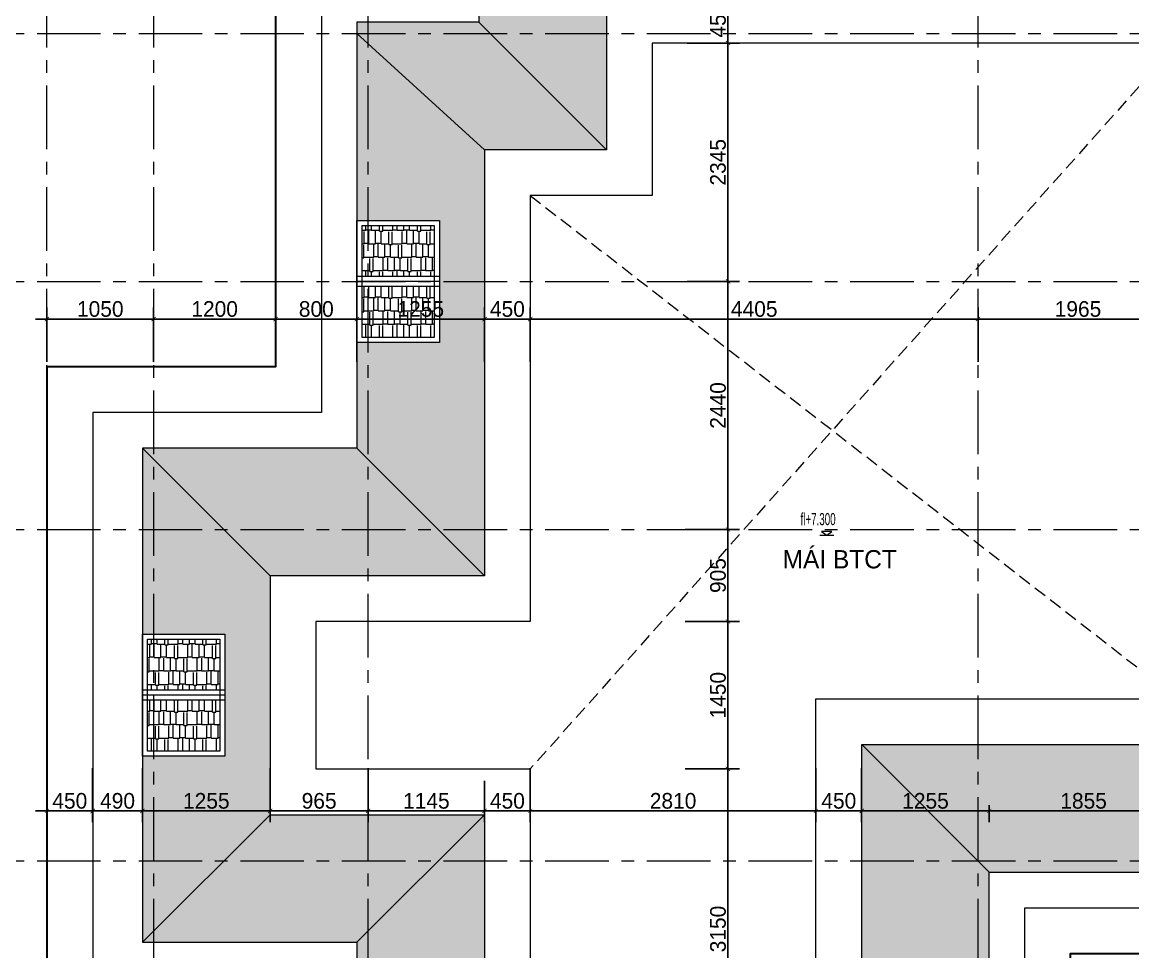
# Model space of a CAD drawing. Header units: millimetres. Extents: x 1832547 to 2001569, y -558009 to -417808.
# Drawn here: x 1951051 to 1961976, y -500004 to -490860 of the extents above; entities that cross this region are included whole.
import ezdxf

# ---------------------------------------------------------------- set-up
doc = ezdxf.new("R2010")
doc.units = ezdxf.units.MM
doc.header["$MEASUREMENT"] = 0
doc.linetypes.add('CENTER', pattern=[2, 1.25, -0.25, 0.25, -0.25])
doc.linetypes.add('HIDDEN', pattern=[9.525, 6.35, -3.175])
doc.layers.get('0').update_dxf_attribs({"linetype": 'CONTINUOUS'})
doc.layers.get('DEFPOINTS').update_dxf_attribs({"linetype": 'CONTINUOUS'})
for name, color, linetype, lineweight in [('CA. TUONG', 30, 'CONTINUOUS', 30), ('CA.dim 08', 8, 'CONTINUOUS', 13), ('CA.khuat 75', 75, 'HIDDEN', 9), ('CA.TEXT', 7, 'CONTINUOUS', 15), ('CA.thay 145', 145, 'CONTINUOUS', 18), ('CA.tim 67', 67, 'CENTER', 9), ('CA.vat lieu 08', 8, 'CONTINUOUS', 5), ('CA.vat lieu 179', 179, 'CONTINUOUS', 5)]:
    doc.layers.add(name, color=color, linetype=linetype, lineweight=lineweight)
doc.styles.add('chu ghi chu', font='nghia5.shx', dxfattribs={"height": 200})
doc.styles.get("Standard").update_dxf_attribs({"font": 'roman.shx'})
doc.styles.add('ZENI2', font='Vhavanb.ttf')
doc.dimstyles.new('CA 70', dxfattribs={"dimscale": 0.7, "dimtxt": 220, "dimasz": 60, "dimexe": 160, "dimexo": 0, "dimgap": 30, "dimtad": 1, "dimdec": 0, "dimrnd": 5, "dimzin": 0, "dimdsep": 46, "dimtxsty": 'Standard', "dimblk": 'ARCHTICK', "dimcen": 0.09, "dimdle": 160, "dimclrd": 256, "dimclre": 256, "dimclrt": 255, "dimadec": 0, "dimazin": 0, "dimtfac": 1, "dimtdec": 0, "dimtix": 1, "dimtmove": 2, "dimatfit": 3, "dimldrblk": 'DOT', "dimfxl": 600, "dimfxlon": 1, "dimtolj": 1, "dimtzin": 0, "dimarcsym": 0})
pattern_1 = [(0, (1387.75, 318.98), (280.5, 132), [66, -55, 77, -33, 99, -44]), (0, (1453.75, 324.48), (280.5, 132), [55, -209, 44, -66]), (0, (1585.75, 310.73), (280.5, 132), [33, -341]), (90, (1387.75, 318.98), (-93.5, 132), [126.5, -401.5]), (90, (1453.75, 318.98), (-93.5, 132), [123.75, -404.25]), (90, (1508.75, 318.98), (-93.5, 132), [115.5, -412.5]), (90, (1585.75, 310.73), (-93.5, 132), [126.5, -401.5]), (90, (1618.75, 310.73), (-93.5, 132), [126.5, -401.5]), (90, (1717.75, 318.98), (-93.5, 132), [121, -407])]

# ---------------------------------------------------------------- blocks, each defined once
blk = doc.blocks.new('A$C6dc074dd')
at = {"layer": 'CA.TEXT'}
for points in [[(117, 37), (15, 37), (68, 0), (117, 37)], [(0, 0), (137, 0)]]:
    blk.add_lwpolyline(points, dxfattribs=at)
blk = doc.blocks.new('t5hy6')
at = {"layer": 'CA.vat lieu 179'}
h = blk.add_hatch(dxfattribs=at)
h.set_pattern_fill('AR-RSHKE', color=256, scale=11)
h.set_pattern_definition(pattern_1)
h.paths.add_polyline_path([(1959233.9, -465119.8), (1955599.2, -465119.8), (1956799.2, -466374.8), (1962869.3, -466374.8), (1964124.3, -465119.8), (1964124.3, -465119.8), (1960434.5, -465119.8), (1960434.5, -465930), (1959233.9, -465930)], flags=17)
h.paths.add_polyline_path([(1956799.2, -466374.8), (1955599.2, -465119.8), (1955544.2, -465119.8), (1955544.2, -466619.8), (1956799.2, -467874.8)], flags=17)
h.paths.add_polyline_path([(1955544.2, -466619.8), (1954344.2, -466619.8), (1954344.2, -466729.8), (1955599.2, -467874.8), (1956799.2, -467874.8)], flags=16)
h.paths.add_polyline_path([(1955599.2, -467874.8), (1954344.2, -466729.8), (1954344.2, -468569.5), (1955154.5, -468569.5), (1955154.5, -469770.1), (1954344.2, -469770.1), (1954344.2, -470809.8), (1955599.2, -472064.8)], flags=17)
h.paths.add_polyline_path([(1954344.2, -470809.8), (1952234.2, -470809.8), (1953489.2, -472064.8), (1955599.2, -472064.8)])
h.paths.add_polyline_path([(1953489.2, -472064.8), (1952234.2, -470809.8), (1952234.2, -470809.8), (1952234.2, -472639.5), (1953044.5, -472639.5), (1953044.5, -473840.1), (1952234.2, -473840.1), (1952234.2, -475669.8), (1953489.2, -474414.8)])
h.paths.add_polyline_path([(1955599.2, -474414.8), (1953489.2, -474414.8), (1952234.2, -475669.8), (1954344.2, -475669.8)])
h.paths.add_polyline_path([(1955599.2, -474414.8), (1954344.2, -475669.8), (1954344.2, -478819.8), (1954454.2, -478819.8), (1955599.2, -477564.8)])
h.paths.add_polyline_path([(1959309.3, -477564.8), (1955599.2, -477564.8), (1954454.2, -478819.8), (1956853.9, -478819.8), (1956853.9, -478009.5), (1958054.5, -478009.5), (1958054.5, -478819.8), (1960564.3, -478819.8)])
h.paths.add_polyline_path([(1960564.3, -474979.8), (1959309.3, -473724.8), (1959309.3, -477564.8), (1960564.3, -478819.8)])
h.paths.add_polyline_path([(1962869.3, -473724.8), (1959309.3, -473724.8), (1960564.3, -474979.8), (1964124.3, -474979.8)])
h.paths.add_polyline_path([(1964124.3, -471729.8), (1962869.3, -470492.6), (1962869.3, -473724.8), (1964124.3, -474979.8)])
h.paths.add_polyline_path([(1963569.3, -470482.6), (1962869.3, -470492.6), (1964124.3, -471729.8), (1964824.3, -471719.8)], flags=17)
h.paths.add_polyline_path([(1964824.3, -466619.8), (1964124.3, -466619.8), (1964124.3, -465119.8), (1955544.2, -465119.8), (1955544.2, -466619.8), (1954344.2, -466619.8), (1954344.2, -468569.5), (1955154.5, -468569.5), (1955154.5, -469770.1), (1954344.2, -469770.1), (1954344.2, -470809.8), (1955599.2, -472064.8), (1955599.2, -467874.8), (1956799.2, -467874.8), (1956799.2, -466374.8), (1962869.3, -466374.8), (1962869.3, -467874.8), (1963569.3, -467874.8), (1963569.3, -470482.6), (1964824.3, -471719.8)])
h.paths.add_polyline_path([(1960434.5, -465930), (1959233.9, -465930), (1959233.9, -465119.8), (1960434.5, -465119.8)], flags=16)
h = blk.add_hatch(dxfattribs=at)
h.set_pattern_fill('AR-RSHKE', color=256, scale=11)
h.set_pattern_definition(pattern_1)
h.paths.add_polyline_path([(1964124.3, -465119.8), (1964124.3, -465119.8), (1960434.5, -465119.8), (1960434.5, -465930), (1959233.9, -465930), (1959233.9, -465119.8), (1955599.2, -465119.8), (1956799.2, -466374.8), (1962869.3, -466374.8)])
h.paths.add_polyline_path([(1956799.2, -466374.8), (1955599.2, -465119.8), (1955544.2, -465119.8), (1955544.2, -466619.8), (1956799.2, -467874.8)])
h.paths.add_polyline_path([(1955544.2, -466619.8), (1954344.2, -466619.8), (1954344.2, -466729.8), (1955599.2, -467874.8), (1956799.2, -467874.8)])
h.paths.add_polyline_path([(1955599.2, -467874.8), (1954344.2, -466729.8), (1954344.2, -468569.5), (1955154.5, -468569.5), (1955154.5, -469770.1), (1954344.2, -469770.1), (1954344.2, -470809.8), (1955599.2, -472064.8)])
h = blk.add_hatch(dxfattribs=at)
h.set_pattern_fill('AR-RSHKE', color=256, scale=11)
h.set_pattern_definition([(0, (-1746.96, 1432.52), (280.5, 132), [66, -55, 77, -33, 99, -44]), (0, (-1680.96, 1438.02), (280.5, 132), [55, -209, 44, -66]), (0, (-1548.96, 1424.27), (280.5, 132), [33, -341]), (90, (-1746.96, 1432.52), (-93.5, 132), [126.5, -401.5]), (90, (-1680.96, 1432.52), (-93.5, 132), [123.75, -404.25]), (90, (-1625.96, 1432.52), (-93.5, 132), [115.5, -412.5]), (90, (-1548.96, 1424.27), (-93.5, 132), [126.5, -401.5]), (90, (-1515.96, 1424.27), (-93.5, 132), [126.5, -401.5]), (90, (-1416.96, 1432.52), (-93.5, 132), [121, -407])])
h.paths.add_polyline_path([(1955104.5, -468619.5), (1954394.2, -468619.5), (1954394.2, -469119.8), (1955104.5, -469119.8)])
h.paths.add_polyline_path([(1955104.5, -469219.8), (1954394.2, -469219.8), (1954394.2, -469720.1), (1955104.5, -469720.1)])
h = blk.add_hatch(dxfattribs=at)
h.set_pattern_fill('AR-RSHKE', color=256, scale=11)
h.set_pattern_definition([(0, (-3856.96, -2637.48), (280.5, 132), [66, -55, 77, -33, 99, -44]), (0, (-3790.96, -2631.98), (280.5, 132), [55, -209, 44, -66]), (0, (-3658.96, -2645.73), (280.5, 132), [33, -341]), (90, (-3856.96, -2637.48), (-93.5, 132), [126.5, -401.5]), (90, (-3790.96, -2637.48), (-93.5, 132), [123.75, -404.25]), (90, (-3735.96, -2637.48), (-93.5, 132), [115.5, -412.5]), (90, (-3658.96, -2645.73), (-93.5, 132), [126.5, -401.5]), (90, (-3625.96, -2645.73), (-93.5, 132), [126.5, -401.5]), (90, (-3526.96, -2637.48), (-93.5, 132), [121, -407])])
h.paths.add_polyline_path([(1952994.5, -472689.5), (1952284.2, -472689.5), (1952284.2, -473189.8), (1952994.5, -473189.8)])
h.paths.add_polyline_path([(1952994.5, -473289.8), (1952284.2, -473289.8), (1952284.2, -473790.1), (1952994.5, -473790.1)])
at = {"layer": 'CA. TUONG'}
blk.add_lwpolyline([(1953544.2, -465819.8), (1953544.2, -470009.8), (1951294.2, -470009.8), (1951294.2, -476469.8), (1953544.2, -476469.8), (1953544.2, -479619.8), (1961364.3, -479619.8), (1961364.3, -475779.8), (1964924.3, -475779.8), (1964924.3, -472518.4), (1965624.3, -472508.4), (1965624.3, -465819.8), (1964924.3, -465819.8), (1964924.3, -464319.8), (1954744.2, -464319.8), (1954744.2, -465819.8)], close=True, dxfattribs=at)
at = {"layer": 'CA.dim 08'}
for points in [[(1955544.2, -466619.8), (1956799.2, -467874.8)], [(1954344.2, -466729.8), (1955599.2, -467874.8)], [(1952234.2, -470809.8), (1953489.2, -472064.8)], [(1954344.2, -470809.8), (1955599.2, -472064.8)], [(1959309.3, -473724.8), (1960564.3, -474979.8)], [(1953489.2, -474414.8), (1952234.2, -475669.8)], [(1955599.2, -474414.8), (1954344.2, -475669.8)]]:
    blk.add_lwpolyline(points, dxfattribs=at)
at = {"layer": 'CA.khuat 75', "ltscale": 20}
for points in [[(1962419.3, -466824.8), (1956049.2, -473964.8)], [(1956049.2, -468324.8), (1962419.3, -473274.8)]]:
    blk.add_lwpolyline(points, dxfattribs=at)
at = {"layer": 'CA.thay 145'}
for p, q in [((1955154.5, -469169.8), (1954344.2, -469169.8)), ((1953044.5, -473239.8), (1952234.2, -473239.8))]:
    blk.add_line(p, q, dxfattribs=at)
for points in [[(1954344.2, -466619.8), (1954344.2, -470809.8), (1952234.2, -470809.8), (1952234.2, -475669.8), (1954344.2, -475669.8), (1954344.2, -478819.8), (1960564.3, -478819.8), (1960564.3, -474979.8), (1964124.3, -474979.8), (1964124.3, -471729.8), (1964824.3, -471719.8), (1964824.3, -466619.8), (1964124.3, -466619.8), (1964124.3, -465119.8), (1955544.2, -465119.8), (1955544.2, -466619.8)], [(1955599.2, -467874.8), (1955599.2, -472064.8), (1953489.2, -472064.8), (1953489.2, -474414.8), (1955599.2, -474414.8), (1955599.2, -477564.8), (1959309.3, -477564.8), (1959309.3, -473724.8), (1962869.3, -473724.8), (1962869.3, -470492.6), (1963569.3, -470482.6), (1963569.3, -467874.8), (1962869.3, -467874.8), (1962869.3, -466374.8), (1956799.2, -466374.8), (1956799.2, -467874.8)], [(1954344.2, -468569.5), (1955154.5, -468569.5), (1955154.5, -469770.1), (1954344.2, -469770.1)], [(1952234.2, -472639.5), (1953044.5, -472639.5), (1953044.5, -473840.1), (1952234.2, -473840.1)]]:
    blk.add_lwpolyline(points, close=True, dxfattribs=at)
at = {"layer": 'CA.tim 67', "ltscale": 500}
for p, q in [((1951294.2, -483867.1), (1951294.2, -461351.6)), ((1952344.2, -483867.1), (1952344.2, -461351.6)), ((1954454.2, -483867.1), (1954454.2, -461351.6)), ((1960454.3, -483867.1), (1960454.3, -461351.6)), ((1945196.8, -466729.8), (1973537.2, -466729.8)), ((1945196.8, -469169.8), (1973537.2, -469169.8)), ((1945196.8, -471609.8), (1973537.2, -471609.8)), ((1945196.8, -474869.8), (1973537.2, -474869.8))]:
    blk.add_line(p, q, dxfattribs=at)
at = {"layer": 'CA.vat lieu 08', "ltscale": 1000}
for p, q in [((1955154.5, -469119.8), (1954344.2, -469119.8)), ((1955154.5, -469219.8), (1954344.2, -469219.8)), ((1953044.5, -473189.8), (1952234.2, -473189.8)), ((1953044.5, -473289.8), (1952234.2, -473289.8))]:
    blk.add_line(p, q, dxfattribs=at)
for points in [[(1953994.2, -466269.8), (1953994.2, -470459.8), (1951744.2, -470459.8), (1951744.2, -476019.8), (1953994.2, -476019.8), (1953994.2, -479169.8), (1960914.3, -479169.8), (1960914.3, -475329.8), (1964474.3, -475329.8), (1964474.3, -472074.8), (1965174.3, -472064.8), (1965174.3, -466269.8), (1964474.3, -466269.8), (1964474.3, -464769.8), (1955194.2, -464769.8), (1955194.2, -466269.8)], [(1956049.2, -468324.8), (1956049.2, -472514.8), (1953939.2, -472514.8), (1953939.2, -473964.8), (1956049.2, -473964.8), (1956049.2, -477114.8), (1958859.3, -477114.8), (1958859.3, -473274.8), (1962419.3, -473274.8), (1962419.3, -470049), (1963119.3, -470039), (1963119.3, -468324.8), (1962419.3, -468324.8), (1962419.3, -466824.8), (1957249.2, -466824.8), (1957249.2, -468324.8)], [(1954394.2, -468619.5), (1955104.5, -468619.5), (1955104.5, -469720.1), (1954394.2, -469720.1)], [(1952284.2, -472689.5), (1952994.5, -472689.5), (1952994.5, -473790.1), (1952284.2, -473790.1)]]:
    blk.add_lwpolyline(points, close=True, dxfattribs=at)
at = {"layer": 'CA.TEXT'}
blk.add_blockref('A$C6dc074dd', (1958898.6, -471664.9), dxfattribs=at)
at = {"layer": 'CA.TEXT', "style": 'chu ghi chu', "width": 0.6}
blk.add_text('fl+7.300', height=120, dxfattribs=at).set_placement((1958707.7, -471567.1))
at = {"layer": 'CA.TEXT', "style": 'ZENI2'}
blk.add_text('m¸i btct', height=180, dxfattribs=at).set_placement((1958531.6, -471992.1))
blk = doc.blocks.new('_ArchTick')
at = {"color": 1, "linetype": 'ByBlock', "const_width": 0.15}
blk.add_lwpolyline([(-0.5, -0.5), (0.5, 0.5)], dxfattribs=at)
blk = doc.blocks.new('*D379')
at = {"layer": 'CA.dim 08', "lineweight": -2, "transparency": 16777216}
for p, q in [((1951294, -494200), (1951294, -493668)), ((1952344, -494200), (1952344, -493668)), ((1951182, -493780), (1952456, -493780))]:
    blk.add_line(p, q, dxfattribs=at)
at = {"layer": 'DEFPOINTS', "color": 0, "transparency": 16777216}
for p in [(1952344, -493780), (1952344, -494900), (1951294, -494996)]:
    blk.add_point(p, dxfattribs=at)
at = {"layer": 'CA.dim 08', "lineweight": -2, "transparency": 16777216, "xscale": 42, "yscale": 42, "zscale": 42, "rotation": 180}
blk.add_blockref('_ArchTick', (1951294, -493780), dxfattribs=at)
at = {"layer": 'CA.dim 08', "lineweight": -2, "transparency": 16777216, "xscale": 42, "yscale": 42, "zscale": 42}
blk.add_blockref('_ArchTick', (1952344, -493780), dxfattribs=at)
at = {"layer": 'CA.dim 08', "color": 255, "transparency": 16777216, "insert": (1951819, -493682), "char_height": 154, "attachment_point": 5}
blk.add_mtext('\\A1;1050', dxfattribs=at)
blk = doc.blocks.new('_DOT')
at = {"color": 1, "linetype": 'ByBlock'}
blk.add_line((-0.5, 0), (-1, 0), dxfattribs=at)
at = {"color": 1, "linetype": 'ByBlock', "const_width": 0.5}
blk.add_lwpolyline([(-0.25, 0, 1), (0.25, 0, 1)], format="xyb", close=True, dxfattribs=at)
blk = doc.blocks.new('*D380')
at = {"layer": 'CA.dim 08', "lineweight": -2, "transparency": 16777216}
for p, q in [((1952344, -494200), (1952344, -493668)), ((1953544, -494089), (1953544, -493668)), ((1952232, -493780), (1953656, -493780))]:
    blk.add_line(p, q, dxfattribs=at)
at = {"layer": 'DEFPOINTS', "color": 0, "transparency": 16777216}
for p in [(1953544, -493780), (1953544, -494089), (1952344, -494900)]:
    blk.add_point(p, dxfattribs=at)
at = {"layer": 'CA.dim 08', "lineweight": -2, "transparency": 16777216, "xscale": 42, "yscale": 42, "zscale": 42, "rotation": 180}
blk.add_blockref('_ArchTick', (1952344, -493780), dxfattribs=at)
at = {"layer": 'CA.dim 08', "lineweight": -2, "transparency": 16777216, "xscale": 42, "yscale": 42, "zscale": 42}
blk.add_blockref('_ArchTick', (1953544, -493780), dxfattribs=at)
at = {"layer": 'CA.dim 08', "color": 255, "transparency": 16777216, "insert": (1952944, -493682), "char_height": 154, "attachment_point": 5}
blk.add_mtext('\\A1;1200', dxfattribs=at)
blk = doc.blocks.new('*D381')
at = {"layer": 'CA.dim 08', "lineweight": -2, "transparency": 16777216}
for p, q in [((1953544, -494089), (1953544, -493668)), ((1954344, -494200), (1954344, -493668)), ((1953432, -493780), (1954456, -493780))]:
    blk.add_line(p, q, dxfattribs=at)
at = {"layer": 'DEFPOINTS', "color": 0, "transparency": 16777216}
for p in [(1954344, -493780), (1953544, -494089), (1954344, -494245)]:
    blk.add_point(p, dxfattribs=at)
at = {"layer": 'CA.dim 08', "lineweight": -2, "transparency": 16777216, "xscale": 42, "yscale": 42, "zscale": 42, "rotation": 180}
blk.add_blockref('_ArchTick', (1953544, -493780), dxfattribs=at)
at = {"layer": 'CA.dim 08', "lineweight": -2, "transparency": 16777216, "xscale": 42, "yscale": 42, "zscale": 42}
blk.add_blockref('_ArchTick', (1954344, -493780), dxfattribs=at)
at = {"layer": 'CA.dim 08', "color": 255, "transparency": 16777216, "insert": (1953944, -493682), "char_height": 154, "attachment_point": 5}
blk.add_mtext('\\A1;800', dxfattribs=at)
blk = doc.blocks.new('*D382')
at = {"layer": 'CA.dim 08', "lineweight": -2, "transparency": 16777216}
for p, q in [((1954344, -494200), (1954344, -493668)), ((1955599, -494200), (1955599, -493668)), ((1954232, -493780), (1955711, -493780))]:
    blk.add_line(p, q, dxfattribs=at)
at = {"layer": 'DEFPOINTS', "color": 0, "transparency": 16777216}
for p in [(1955599, -493780), (1954344, -494245), (1955599, -494398)]:
    blk.add_point(p, dxfattribs=at)
at = {"layer": 'CA.dim 08', "lineweight": -2, "transparency": 16777216, "xscale": 42, "yscale": 42, "zscale": 42, "rotation": 180}
blk.add_blockref('_ArchTick', (1954344, -493780), dxfattribs=at)
at = {"layer": 'CA.dim 08', "lineweight": -2, "transparency": 16777216, "xscale": 42, "yscale": 42, "zscale": 42}
blk.add_blockref('_ArchTick', (1955599, -493780), dxfattribs=at)
at = {"layer": 'CA.dim 08', "color": 255, "transparency": 16777216, "insert": (1954972, -493682), "char_height": 154, "attachment_point": 5}
blk.add_mtext('\\A1;1255', dxfattribs=at)
blk = doc.blocks.new('*D383')
at = {"layer": 'CA.dim 08', "lineweight": -2, "transparency": 16777216}
for p, q in [((1955599, -494200), (1955599, -493668)), ((1956049, -494200), (1956049, -493668)), ((1955487, -493780), (1956161, -493780))]:
    blk.add_line(p, q, dxfattribs=at)
at = {"layer": 'DEFPOINTS', "color": 0, "transparency": 16777216}
for p in [(1956049, -493780), (1955599, -494398), (1956049, -494398)]:
    blk.add_point(p, dxfattribs=at)
at = {"layer": 'CA.dim 08', "lineweight": -2, "transparency": 16777216, "xscale": 42, "yscale": 42, "zscale": 42, "rotation": 180}
blk.add_blockref('_ArchTick', (1955599, -493780), dxfattribs=at)
at = {"layer": 'CA.dim 08', "lineweight": -2, "transparency": 16777216, "xscale": 42, "yscale": 42, "zscale": 42}
blk.add_blockref('_ArchTick', (1956049, -493780), dxfattribs=at)
at = {"layer": 'CA.dim 08', "color": 255, "transparency": 16777216, "insert": (1955824, -493682), "char_height": 154, "attachment_point": 5}
blk.add_mtext('\\A1;450', dxfattribs=at)
blk = doc.blocks.new('*D384')
at = {"layer": 'CA.dim 08', "lineweight": -2, "transparency": 16777216}
for p, q in [((1956049, -494200), (1956049, -493668)), ((1960454, -494200), (1960454, -493668)), ((1955937, -493780), (1960566, -493780))]:
    blk.add_line(p, q, dxfattribs=at)
at = {"layer": 'DEFPOINTS', "color": 0, "transparency": 16777216}
for p in [(1960454, -493780), (1956049, -494398), (1960454, -494398)]:
    blk.add_point(p, dxfattribs=at)
at = {"layer": 'CA.dim 08', "lineweight": -2, "transparency": 16777216, "xscale": 42, "yscale": 42, "zscale": 42, "rotation": 180}
blk.add_blockref('_ArchTick', (1956049, -493780), dxfattribs=at)
at = {"layer": 'CA.dim 08', "lineweight": -2, "transparency": 16777216, "xscale": 42, "yscale": 42, "zscale": 42}
blk.add_blockref('_ArchTick', (1960454, -493780), dxfattribs=at)
at = {"layer": 'CA.dim 08', "color": 255, "transparency": 16777216, "insert": (1958252, -493682), "char_height": 154, "attachment_point": 5}
blk.add_mtext('\\A1;4405', dxfattribs=at)
blk = doc.blocks.new('*D385')
at = {"layer": 'CA.dim 08', "lineweight": -2, "transparency": 16777216}
for p, q in [((1960454, -494200), (1960454, -493668)), ((1962419, -494200), (1962419, -493668)), ((1960342, -493780), (1962531, -493780))]:
    blk.add_line(p, q, dxfattribs=at)
at = {"layer": 'DEFPOINTS', "color": 0, "transparency": 16777216}
for p in [(1962419, -493780), (1960454, -494398), (1962419, -494725)]:
    blk.add_point(p, dxfattribs=at)
at = {"layer": 'CA.dim 08', "lineweight": -2, "transparency": 16777216, "xscale": 42, "yscale": 42, "zscale": 42, "rotation": 180}
blk.add_blockref('_ArchTick', (1960454, -493780), dxfattribs=at)
at = {"layer": 'CA.dim 08', "lineweight": -2, "transparency": 16777216, "xscale": 42, "yscale": 42, "zscale": 42}
blk.add_blockref('_ArchTick', (1962419, -493780), dxfattribs=at)
at = {"layer": 'CA.dim 08', "color": 255, "transparency": 16777216, "insert": (1961437, -493682), "char_height": 154, "attachment_point": 5}
blk.add_mtext('\\A1;1965', dxfattribs=at)
blk = doc.blocks.new('*D392')
at = {"layer": 'CA.dim 08', "lineweight": -2, "transparency": 16777216}
for p, q in [((1950320, -489248), (1950320, -490972)), ((1950740, -489360), (1950208, -489360)), ((1950740, -490860), (1950208, -490860))]:
    blk.add_line(p, q, dxfattribs=at)
at = {"layer": 'DEFPOINTS', "color": 0, "transparency": 16777216}
for p in [(1954890, -489360), (1950320, -490860), (1954474, -490860)]:
    blk.add_point(p, dxfattribs=at)
at = {"layer": 'CA.dim 08', "lineweight": -2, "transparency": 16777216, "xscale": 42, "yscale": 42, "zscale": 42}
for p, rotation in [((1950320, -489360), 90), ((1950320, -490860), 270)]:
    blk.add_blockref('_ArchTick', p, dxfattribs=dict(at, rotation=rotation))
at = {"layer": 'CA.dim 08', "color": 255, "transparency": 16777216, "insert": (1950222, -490110), "char_height": 154, "attachment_point": 5, "rotation": 90}
blk.add_mtext('\\A1;1500', dxfattribs=at)
blk = doc.blocks.new('*D398')
at = {"layer": 'CA.dim 08', "lineweight": -2, "transparency": 16777216}
for p, q in [((1957994, -490503), (1957994, -491177)), ((1957628, -490615), (1958106, -490615)), ((1957593, -491065), (1958106, -491065))]:
    blk.add_line(p, q, dxfattribs=at)
at = {"layer": 'DEFPOINTS', "color": 0, "transparency": 16777216}
for p in [(1957628, -490615), (1957593, -491065), (1957994, -491065)]:
    blk.add_point(p, dxfattribs=at)
at = {"layer": 'CA.dim 08', "lineweight": -2, "transparency": 16777216, "xscale": 42, "yscale": 42, "zscale": 42}
for p, rotation in [((1957994, -490615), 90), ((1957994, -491065), 270)]:
    blk.add_blockref('_ArchTick', p, dxfattribs=dict(at, rotation=rotation))
at = {"layer": 'CA.dim 08', "color": 255, "transparency": 16777216, "insert": (1957896, -490840), "char_height": 154, "attachment_point": 5, "rotation": 90}
blk.add_mtext('\\A1;450', dxfattribs=at)
blk = doc.blocks.new('*D399')
at = {"layer": 'CA.dim 08', "lineweight": -2, "transparency": 16777216}
for p, q in [((1957994, -490953), (1957994, -493522)), ((1957593, -491065), (1958106, -491065)), ((1957593, -493410), (1958106, -493410))]:
    blk.add_line(p, q, dxfattribs=at)
at = {"layer": 'DEFPOINTS', "color": 0, "transparency": 16777216}
for p in [(1957593, -491065), (1957593, -493410), (1957994, -493410)]:
    blk.add_point(p, dxfattribs=at)
at = {"layer": 'CA.dim 08', "lineweight": -2, "transparency": 16777216, "xscale": 42, "yscale": 42, "zscale": 42}
for p, rotation in [((1957994, -491065), 90), ((1957994, -493410), 270)]:
    blk.add_blockref('_ArchTick', p, dxfattribs=dict(at, rotation=rotation))
at = {"layer": 'CA.dim 08', "color": 255, "transparency": 16777216, "insert": (1957896, -492238), "char_height": 154, "attachment_point": 5, "rotation": 90}
blk.add_mtext('\\A1;2345', dxfattribs=at)
blk = doc.blocks.new('*D400')
at = {"layer": 'CA.dim 08', "lineweight": -2, "transparency": 16777216}
for p, q in [((1957994, -493298), (1957994, -495962)), ((1957593, -493410), (1958106, -493410)), ((1957574, -495850), (1958106, -495850))]:
    blk.add_line(p, q, dxfattribs=at)
at = {"layer": 'DEFPOINTS', "color": 0, "transparency": 16777216}
for p in [(1957593, -493410), (1957212, -495850), (1957994, -495850)]:
    blk.add_point(p, dxfattribs=at)
at = {"layer": 'CA.dim 08', "lineweight": -2, "transparency": 16777216, "xscale": 42, "yscale": 42, "zscale": 42}
for p, rotation in [((1957994, -493410), 90), ((1957994, -495850), 270)]:
    blk.add_blockref('_ArchTick', p, dxfattribs=dict(at, rotation=rotation))
at = {"layer": 'CA.dim 08', "color": 255, "transparency": 16777216, "insert": (1957896, -494630), "char_height": 154, "attachment_point": 5, "rotation": 90}
blk.add_mtext('\\A1;2440', dxfattribs=at)
blk = doc.blocks.new('*D401')
at = {"layer": 'CA.dim 08', "lineweight": -2, "transparency": 16777216}
for p, q in [((1957994, -495738), (1957994, -496867)), ((1957574, -495850), (1958106, -495850)), ((1957574, -496755), (1958106, -496755))]:
    blk.add_line(p, q, dxfattribs=at)
at = {"layer": 'DEFPOINTS', "color": 0, "transparency": 16777216}
for p in [(1957212, -495850), (1956049, -496755), (1957994, -496755)]:
    blk.add_point(p, dxfattribs=at)
at = {"layer": 'CA.dim 08', "lineweight": -2, "transparency": 16777216, "xscale": 42, "yscale": 42, "zscale": 42}
for p, rotation in [((1957994, -495850), 90), ((1957994, -496755), 270)]:
    blk.add_blockref('_ArchTick', p, dxfattribs=dict(at, rotation=rotation))
at = {"layer": 'CA.dim 08', "color": 255, "transparency": 16777216, "insert": (1957896, -496303), "char_height": 154, "attachment_point": 5, "rotation": 90}
blk.add_mtext('\\A1;905', dxfattribs=at)
blk = doc.blocks.new('*D402')
at = {"layer": 'CA.dim 08', "lineweight": -2, "transparency": 16777216}
for p, q in [((1957994, -496643), (1957994, -498317)), ((1957574, -496755), (1958106, -496755)), ((1957574, -498205), (1958106, -498205))]:
    blk.add_line(p, q, dxfattribs=at)
at = {"layer": 'DEFPOINTS', "color": 0, "transparency": 16777216}
for p in [(1956049, -496755), (1956049, -498205), (1957994, -498205)]:
    blk.add_point(p, dxfattribs=at)
at = {"layer": 'CA.dim 08', "lineweight": -2, "transparency": 16777216, "xscale": 42, "yscale": 42, "zscale": 42}
for p, rotation in [((1957994, -496755), 90), ((1957994, -498205), 270)]:
    blk.add_blockref('_ArchTick', p, dxfattribs=dict(at, rotation=rotation))
at = {"layer": 'CA.dim 08', "color": 255, "transparency": 16777216, "insert": (1957896, -497480), "char_height": 154, "attachment_point": 5, "rotation": 90}
blk.add_mtext('\\A1;1450', dxfattribs=at)
blk = doc.blocks.new('*D403')
at = {"layer": 'CA.dim 08', "lineweight": -2, "transparency": 16777216}
for p, q in [((1957994, -498093), (1957994, -501467)), ((1957574, -498205), (1958106, -498205)), ((1957574, -501355), (1958106, -501355))]:
    blk.add_line(p, q, dxfattribs=at)
at = {"layer": 'DEFPOINTS', "color": 0, "transparency": 16777216}
for p in [(1956049, -498205), (1956502, -501355), (1957994, -501355)]:
    blk.add_point(p, dxfattribs=at)
at = {"layer": 'CA.dim 08', "lineweight": -2, "transparency": 16777216, "xscale": 42, "yscale": 42, "zscale": 42}
for p, rotation in [((1957994, -498205), 90), ((1957994, -501355), 270)]:
    blk.add_blockref('_ArchTick', p, dxfattribs=dict(at, rotation=rotation))
at = {"layer": 'CA.dim 08', "color": 255, "transparency": 16777216, "insert": (1957896, -499780), "char_height": 154, "attachment_point": 5, "rotation": 90}
blk.add_mtext('\\A1;3150', dxfattribs=at)
blk = doc.blocks.new('*D408')
at = {"layer": 'CA.dim 08', "lineweight": -2, "transparency": 16777216}
for p, q in [((1951294, -498198), (1951294, -498730)), ((1951744, -498198), (1951744, -498730)), ((1951182, -498618), (1951856, -498618))]:
    blk.add_line(p, q, dxfattribs=at)
at = {"layer": 'DEFPOINTS', "color": 0, "transparency": 16777216}
for p in [(1951294, -497640), (1951744, -497640), (1951744, -498618)]:
    blk.add_point(p, dxfattribs=at)
at = {"layer": 'CA.dim 08', "lineweight": -2, "transparency": 16777216, "xscale": 42, "yscale": 42, "zscale": 42, "rotation": 180}
blk.add_blockref('_ArchTick', (1951294, -498618), dxfattribs=at)
at = {"layer": 'CA.dim 08', "lineweight": -2, "transparency": 16777216, "xscale": 42, "yscale": 42, "zscale": 42}
blk.add_blockref('_ArchTick', (1951744, -498618), dxfattribs=at)
at = {"layer": 'CA.dim 08', "color": 255, "transparency": 16777216, "insert": (1951519, -498520), "char_height": 154, "attachment_point": 5}
blk.add_mtext('\\A1;450', dxfattribs=at)
blk = doc.blocks.new('*D409')
at = {"layer": 'CA.dim 08', "lineweight": -2, "transparency": 16777216}
for p, q in [((1951744, -498198), (1951744, -498730)), ((1952234, -498198), (1952234, -498730)), ((1951632, -498618), (1952346, -498618))]:
    blk.add_line(p, q, dxfattribs=at)
at = {"layer": 'DEFPOINTS', "color": 0, "transparency": 16777216}
for p in [(1951744, -497640), (1952234, -498194), (1952234, -498618)]:
    blk.add_point(p, dxfattribs=at)
at = {"layer": 'CA.dim 08', "lineweight": -2, "transparency": 16777216, "xscale": 42, "yscale": 42, "zscale": 42, "rotation": 180}
blk.add_blockref('_ArchTick', (1951744, -498618), dxfattribs=at)
at = {"layer": 'CA.dim 08', "lineweight": -2, "transparency": 16777216, "xscale": 42, "yscale": 42, "zscale": 42}
blk.add_blockref('_ArchTick', (1952234, -498618), dxfattribs=at)
at = {"layer": 'CA.dim 08', "color": 255, "transparency": 16777216, "insert": (1951989, -498520), "char_height": 154, "attachment_point": 5}
blk.add_mtext('\\A1;490', dxfattribs=at)
blk = doc.blocks.new('*D410')
at = {"layer": 'CA.dim 08', "lineweight": -2, "transparency": 16777216}
for p, q in [((1952234, -498198), (1952234, -498730)), ((1953489, -498198), (1953489, -498730)), ((1952122, -498618), (1953601, -498618))]:
    blk.add_line(p, q, dxfattribs=at)
at = {"layer": 'DEFPOINTS', "color": 0, "transparency": 16777216}
for p in [(1953489, -497739), (1952234, -498194), (1953489, -498618)]:
    blk.add_point(p, dxfattribs=at)
at = {"layer": 'CA.dim 08', "lineweight": -2, "transparency": 16777216, "xscale": 42, "yscale": 42, "zscale": 42, "rotation": 180}
blk.add_blockref('_ArchTick', (1952234, -498618), dxfattribs=at)
at = {"layer": 'CA.dim 08', "lineweight": -2, "transparency": 16777216, "xscale": 42, "yscale": 42, "zscale": 42}
blk.add_blockref('_ArchTick', (1953489, -498618), dxfattribs=at)
at = {"layer": 'CA.dim 08', "color": 255, "transparency": 16777216, "insert": (1952862, -498520), "char_height": 154, "attachment_point": 5}
blk.add_mtext('\\A1;1255', dxfattribs=at)
blk = doc.blocks.new('*D411')
at = {"layer": 'CA.dim 08', "lineweight": -2, "transparency": 16777216}
for p, q in [((1953489, -498198), (1953489, -498730)), ((1954454, -498198), (1954454, -498730)), ((1953377, -498618), (1954566, -498618))]:
    blk.add_line(p, q, dxfattribs=at)
at = {"layer": 'DEFPOINTS', "color": 0, "transparency": 16777216}
for p in [(1953489, -497739), (1954454, -498099), (1954454, -498618)]:
    blk.add_point(p, dxfattribs=at)
at = {"layer": 'CA.dim 08', "lineweight": -2, "transparency": 16777216, "xscale": 42, "yscale": 42, "zscale": 42, "rotation": 180}
blk.add_blockref('_ArchTick', (1953489, -498618), dxfattribs=at)
at = {"layer": 'CA.dim 08', "lineweight": -2, "transparency": 16777216, "xscale": 42, "yscale": 42, "zscale": 42}
blk.add_blockref('_ArchTick', (1954454, -498618), dxfattribs=at)
at = {"layer": 'CA.dim 08', "color": 255, "transparency": 16777216, "insert": (1953972, -498520), "char_height": 154, "attachment_point": 5}
blk.add_mtext('\\A1;965', dxfattribs=at)
blk = doc.blocks.new('*D412')
at = {"layer": 'CA.dim 08', "lineweight": -2, "transparency": 16777216}
for p, q in [((1954454, -498198), (1954454, -498730)), ((1955599, -498321), (1955599, -498730)), ((1954342, -498618), (1955711, -498618))]:
    blk.add_line(p, q, dxfattribs=at)
at = {"layer": 'DEFPOINTS', "color": 0, "transparency": 16777216}
for p in [(1954454, -498099), (1955599, -498321), (1955599, -498618)]:
    blk.add_point(p, dxfattribs=at)
at = {"layer": 'CA.dim 08', "lineweight": -2, "transparency": 16777216, "xscale": 42, "yscale": 42, "zscale": 42, "rotation": 180}
blk.add_blockref('_ArchTick', (1954454, -498618), dxfattribs=at)
at = {"layer": 'CA.dim 08', "lineweight": -2, "transparency": 16777216, "xscale": 42, "yscale": 42, "zscale": 42}
blk.add_blockref('_ArchTick', (1955599, -498618), dxfattribs=at)
at = {"layer": 'CA.dim 08', "color": 255, "transparency": 16777216, "insert": (1955027, -498520), "char_height": 154, "attachment_point": 5}
blk.add_mtext('\\A1;1145', dxfattribs=at)
blk = doc.blocks.new('*D413')
at = {"layer": 'CA.dim 08', "lineweight": -2, "transparency": 16777216}
for p, q in [((1956049, -498198), (1956049, -498730)), ((1955599, -498321), (1955599, -498730)), ((1955487, -498618), (1956161, -498618))]:
    blk.add_line(p, q, dxfattribs=at)
at = {"layer": 'DEFPOINTS', "color": 0, "transparency": 16777216}
for p in [(1956049, -498194), (1955599, -498321), (1956049, -498618)]:
    blk.add_point(p, dxfattribs=at)
at = {"layer": 'CA.dim 08', "lineweight": -2, "transparency": 16777216, "xscale": 42, "yscale": 42, "zscale": 42, "rotation": 180}
blk.add_blockref('_ArchTick', (1955599, -498618), dxfattribs=at)
at = {"layer": 'CA.dim 08', "lineweight": -2, "transparency": 16777216, "xscale": 42, "yscale": 42, "zscale": 42}
blk.add_blockref('_ArchTick', (1956049, -498618), dxfattribs=at)
at = {"layer": 'CA.dim 08', "color": 255, "transparency": 16777216, "insert": (1955824, -498520), "char_height": 154, "attachment_point": 5}
blk.add_mtext('\\A1;450', dxfattribs=at)
blk = doc.blocks.new('*D414')
at = {"layer": 'CA.dim 08', "lineweight": -2, "transparency": 16777216}
for p, q in [((1956049, -498198), (1956049, -498730)), ((1958859, -498198), (1958859, -498730)), ((1955937, -498618), (1958971, -498618))]:
    blk.add_line(p, q, dxfattribs=at)
at = {"layer": 'DEFPOINTS', "color": 0, "transparency": 16777216}
for p in [(1956049, -498194), (1958859, -498194), (1958859, -498618)]:
    blk.add_point(p, dxfattribs=at)
at = {"layer": 'CA.dim 08', "lineweight": -2, "transparency": 16777216, "xscale": 42, "yscale": 42, "zscale": 42, "rotation": 180}
blk.add_blockref('_ArchTick', (1956049, -498618), dxfattribs=at)
at = {"layer": 'CA.dim 08', "lineweight": -2, "transparency": 16777216, "xscale": 42, "yscale": 42, "zscale": 42}
blk.add_blockref('_ArchTick', (1958859, -498618), dxfattribs=at)
at = {"layer": 'CA.dim 08', "color": 255, "transparency": 16777216, "insert": (1957454, -498520), "char_height": 154, "attachment_point": 5}
blk.add_mtext('\\A1;2810', dxfattribs=at)
blk = doc.blocks.new('*D415')
at = {"layer": 'CA.dim 08', "lineweight": -2, "transparency": 16777216}
for p, q in [((1958859, -498198), (1958859, -498730)), ((1959309, -498198), (1959309, -498730)), ((1958747, -498618), (1959421, -498618))]:
    blk.add_line(p, q, dxfattribs=at)
at = {"layer": 'DEFPOINTS', "color": 0, "transparency": 16777216}
for p in [(1958859, -498194), (1959309, -498194), (1959309, -498618)]:
    blk.add_point(p, dxfattribs=at)
at = {"layer": 'CA.dim 08', "lineweight": -2, "transparency": 16777216, "xscale": 42, "yscale": 42, "zscale": 42, "rotation": 180}
blk.add_blockref('_ArchTick', (1958859, -498618), dxfattribs=at)
at = {"layer": 'CA.dim 08', "lineweight": -2, "transparency": 16777216, "xscale": 42, "yscale": 42, "zscale": 42}
blk.add_blockref('_ArchTick', (1959309, -498618), dxfattribs=at)
at = {"layer": 'CA.dim 08', "color": 255, "transparency": 16777216, "insert": (1959084, -498520), "char_height": 154, "attachment_point": 5}
blk.add_mtext('\\A1;450', dxfattribs=at)
blk = doc.blocks.new('*D416')
at = {"layer": 'CA.dim 08', "lineweight": -2, "transparency": 16777216}
for p, q in [((1959309, -498198), (1959309, -498730)), ((1959197, -498618), (1960676, -498618)), ((1960564, -498560), (1960564, -498730))]:
    blk.add_line(p, q, dxfattribs=at)
at = {"layer": 'DEFPOINTS', "color": 0, "transparency": 16777216}
for p in [(1959309, -498194), (1960564, -498560), (1960564, -498618)]:
    blk.add_point(p, dxfattribs=at)
at = {"layer": 'CA.dim 08', "lineweight": -2, "transparency": 16777216, "xscale": 42, "yscale": 42, "zscale": 42, "rotation": 180}
blk.add_blockref('_ArchTick', (1959309, -498618), dxfattribs=at)
at = {"layer": 'CA.dim 08', "lineweight": -2, "transparency": 16777216, "xscale": 42, "yscale": 42, "zscale": 42}
blk.add_blockref('_ArchTick', (1960564, -498618), dxfattribs=at)
at = {"layer": 'CA.dim 08', "color": 255, "transparency": 16777216, "insert": (1959937, -498520), "char_height": 154, "attachment_point": 5}
blk.add_mtext('\\A1;1255', dxfattribs=at)
blk = doc.blocks.new('*D417')
at = {"layer": 'CA.dim 08', "lineweight": -2, "transparency": 16777216}
for p, q in [((1962419, -498198), (1962419, -498730)), ((1960452, -498618), (1962531, -498618)), ((1960564, -498560), (1960564, -498730))]:
    blk.add_line(p, q, dxfattribs=at)
at = {"layer": 'DEFPOINTS', "color": 0, "transparency": 16777216}
for p in [(1962419, -496439), (1960564, -498560), (1962419, -498618)]:
    blk.add_point(p, dxfattribs=at)
at = {"layer": 'CA.dim 08', "lineweight": -2, "transparency": 16777216, "xscale": 42, "yscale": 42, "zscale": 42, "rotation": 180}
blk.add_blockref('_ArchTick', (1960564, -498618), dxfattribs=at)
at = {"layer": 'CA.dim 08', "lineweight": -2, "transparency": 16777216, "xscale": 42, "yscale": 42, "zscale": 42}
blk.add_blockref('_ArchTick', (1962419, -498618), dxfattribs=at)
at = {"layer": 'CA.dim 08', "color": 255, "transparency": 16777216, "insert": (1961492, -498520), "char_height": 154, "attachment_point": 5}
blk.add_mtext('\\A1;1855', dxfattribs=at)

msp = doc.modelspace()

# ---------------------------------------------------------------- block references
at = {"layer": 'CA.dim 08'}
msp.add_blockref('t5hy6', (0, -24240.6), dxfattribs=at)

# ---------------------------------------------------------------- dimensions: what is measured, and where the dimension line sits
for base, p1, p2, angle, picture, middle in [((1950319.8, -490860.4), (1954889.7, -489360.4), (1954474.3, -490860.4), 90, '*D392', (1950221.8, -490110.4)), ((1957994.1, -491065.4), (1957628.2, -490615.4), (1957593.1, -491065.4), 89.99997, '*D398', (1957896.1, -490840.4)), ((1957994.1, -493410.4), (1957593.1, -491065.4), (1957593.1, -493410.4), 89.99997, '*D399', (1957896.1, -492237.9)), ((1957994.1, -495850.4), (1957593.1, -493410.4), (1957212.4, -495850.4), 89.99997, '*D400', (1957896.1, -494630.4)), ((1957994.1, -496755.4), (1957212.4, -495850.4), (1956049.2, -496755.4), 89.99997, '*D401', (1957896.1, -496302.9)), ((1957994.1, -498205.4), (1956049.2, -496755.4), (1956049.2, -498205.4), 89.99997, '*D402', (1957896.1, -497480.4)), ((1957994.1, -501355.4), (1956049.2, -498205.4), (1956502.3, -501355.4), 89.99997, '*D403', (1957896.1, -499780.4))]:
    dim = msp.add_linear_dim(base=base, p1=p1, p2=p2, angle=angle, dimstyle='CA 70', dxfattribs=at)
    dim.commit()
    dim.dimension.update_dxf_attribs({"geometry": picture, "text_midpoint": middle})
for base, p1, p2, picture, middle in [((1952344.2, -493779.8), (1951294.2, -494996), (1952344.2, -494899.6), '*D379', (1951819.2, -493681.8)), ((1953544.2, -493779.8), (1952344.2, -494899.6), (1953544.2, -494089.2), '*D380', (1952944.2, -493681.8)), ((1954344.2, -493779.8), (1953544.2, -494089.2), (1954344.2, -494245), '*D381', (1953944.2, -493681.8)), ((1955599.2, -493779.8), (1954344.2, -494245), (1955599.2, -494398.2), '*D382', (1954971.7, -493681.8)), ((1956049.2, -493779.8), (1955599.2, -494398.2), (1956049.2, -494398.2), '*D383', (1955824.2, -493681.8)), ((1960454.3, -493779.8), (1956049.2, -494398.2), (1960454.3, -494398.2), '*D384', (1958251.7, -493681.8)), ((1962419.3, -493779.8), (1960454.3, -494398.2), (1962419.3, -494724.9), '*D385', (1961436.8, -493681.8)), ((1962419.3, -498617.5), (1960564.3, -498559.7), (1962419.3, -496438.7), '*D417', (1961491.8, -498519.5)), ((1951744.2, -498617.5), (1951294.2, -497640.5), (1951744.2, -497640.5), '*D408', (1951519.2, -498519.5)), ((1952234.2, -498617.5), (1951744.2, -497640.5), (1952234.2, -498193.6), '*D409', (1951989.2, -498519.5)), ((1953489.2, -498617.5), (1952234.2, -498193.6), (1953489.2, -497738.6), '*D410', (1952861.7, -498519.5)), ((1954454.2, -498617.5), (1953489.2, -497738.6), (1954454.2, -498098.9), '*D411', (1953971.7, -498519.5)), ((1955599.2, -498617.5), (1954454.2, -498098.9), (1955599.2, -498321.2), '*D412', (1955026.7, -498519.5)), ((1956049.2, -498617.5), (1955599.2, -498321.2), (1956049.2, -498193.6), '*D413', (1955824.2, -498519.5)), ((1958859.3, -498617.5), (1956049.2, -498193.6), (1958859.3, -498193.6), '*D414', (1957454.2, -498519.5)), ((1959309.3, -498617.5), (1958859.3, -498193.6), (1959309.3, -498193.6), '*D415', (1959084.3, -498519.5)), ((1960564.3, -498617.5), (1959309.3, -498193.6), (1960564.3, -498559.7), '*D416', (1959936.8, -498519.5))]:
    dim = msp.add_linear_dim(base=base, p1=p1, p2=p2, dimstyle='CA 70', dxfattribs=at)
    dim.commit()
    dim.dimension.update_dxf_attribs({"geometry": picture, "text_midpoint": middle})

doc.saveas('drawing.dxf')
